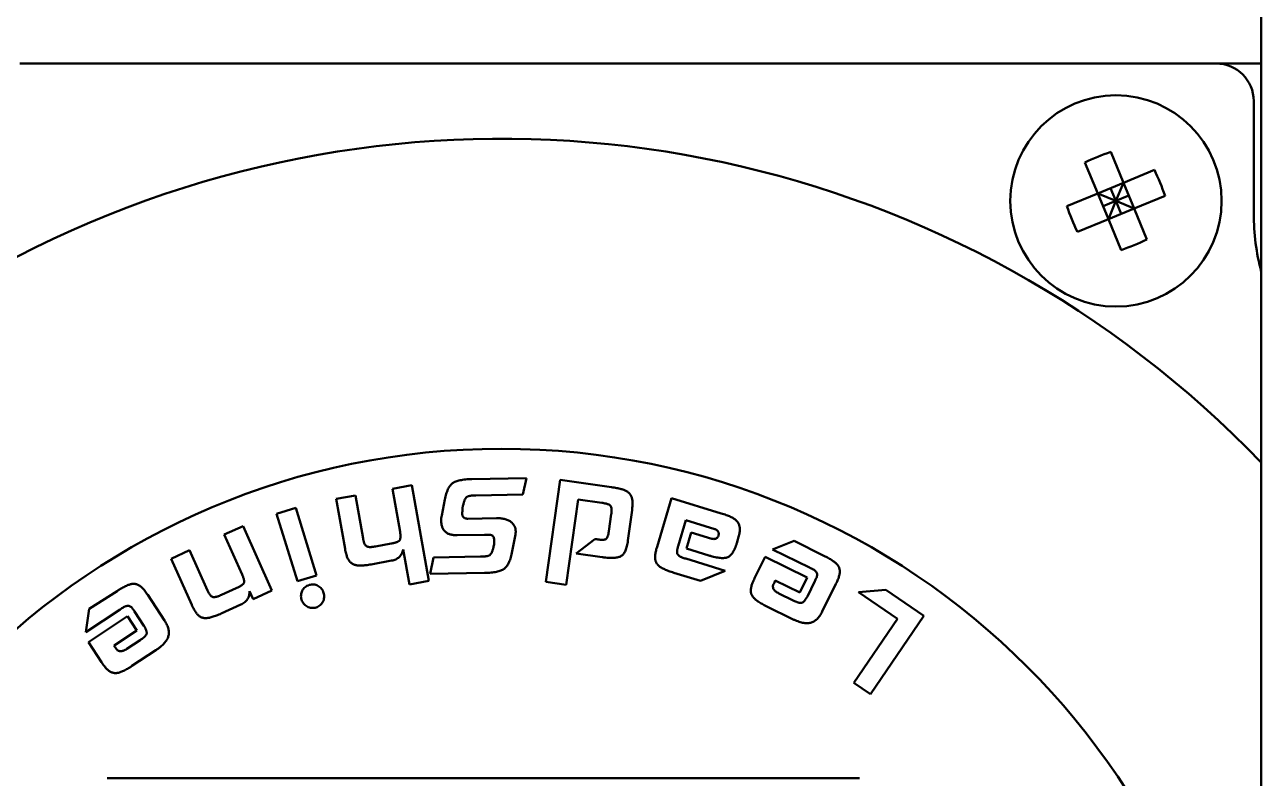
# Model space of a CAD drawing. Header units: millimetres. Extents: x 845401 to 948039, y 511594 to 550263.
# Drawn here: x 913676.32 to 913709.19, y 544587.22 to 544607.25 of the extents above; entities that cross this region are included whole.
import ezdxf

# ---------------------------------------------------------------- set-up
doc = ezdxf.new("R2010")
doc.units = ezdxf.units.MM
doc.layers.add('可见 (ISO)', color=7, linetype='Continuous', lineweight=50)

# ---------------------------------------------------------------- blocks, each defined once
blk = doc.blocks.new('A$C2A4E01FC')
at = {"layer": '可见 (ISO)', "color": 251}
for p, q in [((1352.5, 703.351), (1352.5, 450.351)), ((1351.3, 581.351), (1319.5, 581.351)), ((1351.3, 581.351), (1352.5, 581.351)), ((1352.3, 577.351), (1352.3, 580.351)), ((1348.836, 578.181), (1348.497, 579.003)), ((1347.813, 578.721), (1348.152, 577.898)), ((1349.659, 578.521), (1348.836, 578.181)), ((1348.152, 577.898), (1347.33, 577.558)), ((1348.836, 578.181), (1348.152, 577.898)), ((1348.152, 577.898), (1348.435, 577.214)), ((1348.152, 577.898), (1348.636, 577.698)), ((1348.636, 577.698), (1348.494, 578.04)), ((1348.636, 577.698), (1348.836, 578.181)), ((1349.119, 577.497), (1348.836, 578.181)), ((1348.636, 577.698), (1348.294, 577.556)), ((1348.636, 577.698), (1348.435, 577.214)), ((1348.636, 577.698), (1348.978, 577.839)), ((1349.119, 577.497), (1348.636, 577.698)), ((1348.636, 577.698), (1348.777, 577.356)), ((1349.119, 577.497), (1349.941, 577.837)), ((1348.435, 577.214), (1349.119, 577.497)), ((1349.459, 576.674), (1349.119, 577.497)), ((1347.613, 576.875), (1348.435, 577.214)), ((1348.435, 577.214), (1348.775, 576.392)), ((1329.4, 570.047), (1329.92, 570.142)), ((1329.604, 568.899), (1329.4, 570.047)), ((1329.92, 570.142), (1330.37, 567.595)), ((1331.517, 570.304), (1332.964, 570.329)), ((1332.964, 570.329), (1332.873, 569.892)), ((1333.478, 567.57), (1333.863, 570.282)), ((1333.863, 570.282), (1335.227, 570.09)), ((1327.906, 569.776), (1328.419, 569.869)), ((1328.144, 568.451), (1327.906, 569.776)), ((1328.419, 569.869), (1328.623, 568.721)), ((1330.712, 569.339), (1330.795, 569.759)), ((1332.873, 569.892), (1331.619, 569.871)), ((1334.336, 569.761), (1334.017, 567.494)), ((1334.967, 569.673), (1334.336, 569.761)), ((1336.437, 568.507), (1336.819, 569.798)), ((1336.819, 569.798), (1338.144, 569.393)), ((1326.321, 569.383), (1326.833, 569.543)), ((1326.88, 567.586), (1326.321, 569.383)), ((1326.833, 569.543), (1327.388, 567.744)), ((1331.278, 569.589), (1331.267, 569.531)), ((1335.158, 568.922), (1335.221, 569.371)), ((1335.773, 569.476), (1335.664, 568.67)), ((1324.932, 568.827), (1325.432, 569.053)), ((1325.432, 569.053), (1326.197, 567.338)), ((1331.41, 569.251), (1332.169, 569.264)), ((1337.201, 569.211), (1336.999, 568.524)), ((1337.971, 568.975), (1337.201, 569.211)), ((1325.409, 567.764), (1324.932, 568.827)), ((1331.852, 568.824), (1331.124, 568.811)), ((1332.673, 568.832), (1332.576, 568.342)), ((1334.291, 568.325), (1334.781, 568.711)), ((1334.781, 568.711), (1334.839, 568.703)), ((1337.216, 568.457), (1337.344, 568.888)), ((1337.344, 568.888), (1337.897, 568.719)), ((1338.587, 568.701), (1338.557, 568.604)), ((1323.517, 568.188), (1324.009, 568.411)), ((1324.009, 568.411), (1324.486, 567.346)), ((1328.955, 568.515), (1329.366, 568.59)), ((1329.854, 567.501), (1329.69, 568.43)), ((1332.091, 568.511), (1332.103, 568.566)), ((1337.815, 568.274), (1337.216, 568.457)), ((1339.507, 568.434), (1340.083, 568.665)), ((1340.491, 567.951), (1339.507, 568.434)), ((1340.083, 568.665), (1340.872, 568.266)), ((1324.067, 566.961), (1323.517, 568.188)), ((1329.382, 568.136), (1328.835, 568.036)), ((1330.407, 567.784), (1330.493, 568.22)), ((1330.493, 568.22), (1331.748, 568.242)), ((1334.978, 568.229), (1334.291, 568.325)), ((1337.199, 568.189), (1338.247, 567.868)), ((1339.032, 567.668), (1339.315, 568.236)), ((1339.315, 568.236), (1340.432, 567.689)), ((1326.88, 567.586), (1327.388, 567.744)), ((1331.854, 567.809), (1330.407, 567.784)), ((1337.592, 567.601), (1336.88, 567.815)), ((1338.247, 567.868), (1337.592, 567.601)), ((1324.857, 567.227), (1325.249, 567.404)), ((1330.37, 567.595), (1329.854, 567.501)), ((1333.478, 567.57), (1334.017, 567.494)), ((1340.23, 567.287), (1339.58, 567.605)), ((1340.432, 567.689), (1340.23, 567.287)), ((1340.434, 567.187), (1340.632, 567.591)), ((1341.193, 567.517), (1340.831, 566.787)), ((1321.343, 566.852), (1322.088, 567.329)), ((1322.897, 567.225), (1323.342, 566.543)), ((1325.698, 567.113), (1325.605, 567.329)), ((1326.197, 567.338), (1325.698, 567.113)), ((1339.676, 567.266), (1340.059, 567.078)), ((1341.791, 567.3), (1342.52, 567.358)), ((1341.791, 567.3), (1342.832, 566.592)), ((1342.52, 567.358), (1343.528, 566.667)), ((1321.251, 566.238), (1321.343, 566.852)), ((1322.165, 566.841), (1321.251, 566.238)), ((1322.797, 566.404), (1322.549, 566.78)), ((1325.374, 566.967), (1324.853, 566.732)), ((1340.038, 566.584), (1339.353, 566.919)), ((1321.324, 565.972), (1322.362, 566.657)), ((1322.362, 566.657), (1322.607, 566.279)), ((1341.671, 564.888), (1342.832, 566.592)), ((1343.528, 566.667), (1342.11, 564.589)), ((1322.607, 566.279), (1322.003, 565.881)), ((1321.67, 565.44), (1321.324, 565.972)), ((1322.343, 565.791), (1322.699, 566.026)), ((1323.115, 565.757), (1322.479, 565.337)), ((1342.11, 564.589), (1341.671, 564.888)), ((1341.815, 562.351), (1321.815, 562.351))]:
    blk.add_line(p, q, dxfattribs=at)
for centre, radius in [((1348.636, 577.698), 2.808), ((1332.3, 551.351), 19.758)]:
    blk.add_circle(centre, radius, dxfattribs=at)
for centre, radius, start, end in [((1351.3, 580.351), 1, 0, 90), ((1332.3, 551.351), 28, 43.8274, 316.1726), ((1358.3, 577.351), 6, 180, 194.8351)]:
    blk.add_arc(centre, radius, start, end, dxfattribs=at)
for centre, major_axis, start_param, end_param in [((1349.243, 576.229), (4.229, 1.747), 1.48985, 1.651743), ((1347.167, 577.091), (1.747, -4.229), 1.48985, 1.651743), ((1350.105, 578.304), (-1.747, 4.229), 1.48985, 1.651743), ((1348.029, 579.166), (4.229, 1.747), 4.631443, 4.793335)]:
    blk.add_ellipse(centre, major_axis=major_axis, ratio=0.624695, start_param=start_param, end_param=end_param, dxfattribs=at)
for points, knots in [([(1330.795, 569.759), (1330.801, 569.786), (1330.811, 569.836), (1330.83, 569.909), (1330.853, 569.973), (1330.877, 570.032), (1330.904, 570.082), (1330.933, 570.127), (1330.965, 570.164), (1331, 570.195), (1331.041, 570.219), (1331.087, 570.241), (1331.141, 570.259), (1331.202, 570.274), (1331.271, 570.286), (1331.346, 570.295), (1331.429, 570.301), (1331.487, 570.303), (1331.517, 570.304)], [0, 0, 0, 0, 0.000080812, 0.000154907, 0.000222995, 0.000285379, 0.000342864, 0.000394915, 0.000443638, 0.000488385, 0.000534205, 0.000584628, 0.000641124, 0.000703317, 0.000772628, 0.000848124, 0.000931202, 0.001020875, 0.001020875, 0.001020875, 0.001020875]), ([(1335.227, 570.09), (1335.251, 570.086), (1335.297, 570.08), (1335.363, 570.067), (1335.424, 570.054), (1335.478, 570.04), (1335.527, 570.025), (1335.571, 570.009), (1335.609, 569.992), (1335.631, 569.979), (1335.642, 569.973)], [0, 0, 0, 0, 0.0000726953, 0.0001395338, 0.0002014905, 0.000257649, 0.0003092173, 0.0003550681, 0.0003968602, 0.0004333728, 0.0004333728, 0.0004333728, 0.0004333728]), ([(1331.384, 569.83), (1331.378, 569.825), (1331.365, 569.815), (1331.35, 569.795), (1331.335, 569.772), (1331.322, 569.744), (1331.309, 569.711), (1331.297, 569.674), (1331.287, 569.633), (1331.281, 569.604), (1331.278, 569.589)], [0, 0, 0, 0, 0.0000223029, 0.0000470477, 0.0000747987, 0.0001054517, 0.0001397768, 0.0001781525, 0.0002198471, 0.0002657949, 0.0002657949, 0.0002657949, 0.0002657949]), ([(1331.619, 569.871), (1331.604, 569.87), (1331.576, 569.87), (1331.537, 569.867), (1331.501, 569.864), (1331.469, 569.859), (1331.442, 569.854), (1331.419, 569.847), (1331.399, 569.84), (1331.388, 569.833), (1331.384, 569.83)], [0, 0, 0, 0, 0.0000441411, 0.0000838428, 0.0001196448, 0.0001516471, 0.0001793849, 0.0002035528, 0.0002241455, 0.0002414163, 0.0002414163, 0.0002414163, 0.0002414163]), ([(1335.642, 569.973), (1335.652, 569.966), (1335.672, 569.952), (1335.699, 569.927), (1335.722, 569.899), (1335.741, 569.868), (1335.758, 569.834), (1335.77, 569.797), (1335.778, 569.757), (1335.781, 569.73), (1335.783, 569.716)], [0, 0, 0, 0, 0.0000366251, 0.0000727821, 0.0001083055, 0.0001441428, 0.0001810637, 0.0002196023, 0.000259807, 0.0003023001, 0.0003023001, 0.0003023001, 0.0003023001]), ([(1335.783, 569.716), (1335.784, 569.699), (1335.786, 569.663), (1335.784, 569.606), (1335.78, 569.543), (1335.775, 569.499), (1335.773, 569.476)], [0, 0, 0, 0, 0.0000509442, 0.0001075287, 0.0001704497, 0.0002398021, 0.0002398021, 0.0002398021, 0.0002398021]), ([(1331.267, 569.531), (1331.266, 569.515), (1331.263, 569.484), (1331.261, 569.442), (1331.259, 569.406), (1331.259, 569.384), (1331.259, 569.375)], [0, 0, 0, 0, 0.000049411, 0.0000919299, 0.0001276354, 0.0001565072, 0.0001565072, 0.0001565072, 0.0001565072]), ([(1331.259, 569.375), (1331.26, 569.365), (1331.261, 569.346), (1331.268, 569.32), (1331.28, 569.298), (1331.298, 569.28), (1331.319, 569.266), (1331.346, 569.256), (1331.377, 569.252), (1331.399, 569.251), (1331.41, 569.251)], [0, 0, 0, 0, 0.0000291368, 0.000055262, 0.0000794777, 0.0001035387, 0.0001281367, 0.0001554893, 0.0001854733, 0.0002200943, 0.0002200943, 0.0002200943, 0.0002200943]), ([(1335.132, 569.637), (1335.123, 569.64), (1335.103, 569.648), (1335.067, 569.656), (1335.02, 569.664), (1334.986, 569.67), (1334.967, 569.673)], [0, 0, 0, 0, 0.0000270041, 0.0000643043, 0.0001114376, 0.0001686981, 0.0001686981, 0.0001686981, 0.0001686981]), ([(1335.229, 569.513), (1335.228, 569.527), (1335.224, 569.555), (1335.203, 569.591), (1335.172, 569.62), (1335.145, 569.631), (1335.132, 569.637)], [0, 0, 0, 0, 0.0000424108, 0.0000821287, 0.0001222929, 0.0001667557, 0.0001667557, 0.0001667557, 0.0001667557]), ([(1335.221, 569.371), (1335.222, 569.386), (1335.225, 569.413), (1335.228, 569.452), (1335.23, 569.484), (1335.23, 569.504), (1335.229, 569.513)], [0, 0, 0, 0, 0.0000443411, 0.000082382, 0.0001152656, 0.000141877, 0.000141877, 0.000141877, 0.000141877]), ([(1338.144, 569.393), (1338.167, 569.385), (1338.212, 569.371), (1338.275, 569.35), (1338.333, 569.327), (1338.385, 569.305), (1338.431, 569.282), (1338.47, 569.259), (1338.506, 569.237), (1338.525, 569.22), (1338.535, 569.212)], [0, 0, 0, 0, 0.00007247, 0.0001395726, 0.0002015642, 0.0002575822, 0.0003086964, 0.0003550858, 0.0003963589, 0.0004329445, 0.0004329445, 0.0004329445, 0.0004329445]), ([(1330.712, 569.339), (1330.708, 569.315), (1330.699, 569.268), (1330.699, 569.221), (1330.699, 569.197)], [0, 0, 0, 0, 0.0000722028, 0.0001430682, 0.0001430682, 0.0001430682, 0.0001430682]), ([(1330.699, 569.197), (1330.7, 569.181), (1330.701, 569.15), (1330.706, 569.106), (1330.715, 569.064), (1330.727, 569.026), (1330.743, 568.99), (1330.761, 568.958), (1330.783, 568.929), (1330.809, 568.903), (1330.837, 568.88), (1330.869, 568.861), (1330.903, 568.844), (1330.941, 568.832), (1330.983, 568.821), (1331.027, 568.815), (1331.075, 568.811), (1331.107, 568.811), (1331.124, 568.811)], [0, 0, 0, 0, 0.0000473078, 0.0000921039, 0.0001341449, 0.0001736439, 0.0002116858, 0.0002487373, 0.0002848546, 0.0003202596, 0.0003562804, 0.0003926553, 0.0004306514, 0.0004705013, 0.0005122515, 0.0005572028, 0.0006040603, 0.0006546929, 0.0006546929, 0.0006546929, 0.0006546929]), ([(1332.169, 569.264), (1332.19, 569.264), (1332.231, 569.264), (1332.291, 569.259), (1332.347, 569.252), (1332.399, 569.24), (1332.446, 569.225), (1332.49, 569.206), (1332.531, 569.184), (1332.555, 569.165), (1332.566, 569.156)], [0, 0, 0, 0, 0.0000633712, 0.0001229515, 0.0001795221, 0.000232238, 0.0002821593, 0.0003297834, 0.000375891, 0.0004200264, 0.0004200264, 0.0004200264, 0.0004200264]), ([(1332.566, 569.156), (1332.583, 569.14), (1332.617, 569.108), (1332.652, 569.049), (1332.675, 568.983), (1332.678, 568.936), (1332.679, 568.912)], [0, 0, 0, 0, 0.0000695655, 0.0001357939, 0.0002029472, 0.0002737938, 0.0002737938, 0.0002737938, 0.0002737938]), ([(1338.535, 569.212), (1338.544, 569.204), (1338.562, 569.187), (1338.585, 569.157), (1338.605, 569.126), (1338.619, 569.092), (1338.63, 569.056), (1338.637, 569.018), (1338.64, 568.977), (1338.638, 568.949), (1338.638, 568.935)], [0, 0, 0, 0, 0.0000379866, 0.0000746365, 0.0001111991, 0.0001476567, 0.0001848651, 0.0002239101, 0.0002641567, 0.0003071461, 0.0003071461, 0.0003071461, 0.0003071461]), ([(1328.623, 568.721), (1328.626, 568.707), (1328.631, 568.68), (1328.64, 568.643), (1328.649, 568.612), (1328.656, 568.593), (1328.659, 568.585)], [0, 0, 0, 0, 0.0000438772, 0.0000823427, 0.0001147864, 0.0001415037, 0.0001415037, 0.0001415037, 0.0001415037]), ([(1329.584, 568.665), (1329.588, 568.671), (1329.597, 568.682), (1329.605, 568.702), (1329.613, 568.726), (1329.615, 568.754), (1329.617, 568.785), (1329.615, 568.82), (1329.611, 568.858), (1329.607, 568.885), (1329.604, 568.899)], [0, 0, 0, 0, 0.0000202663, 0.0000420488, 0.000066229, 0.000094171, 0.0001253483, 0.0001599171, 0.0001986097, 0.0002416009, 0.0002416009, 0.0002416009, 0.0002416009]), ([(1332.013, 568.818), (1332.005, 568.819), (1331.986, 568.822), (1331.951, 568.824), (1331.906, 568.824), (1331.871, 568.824), (1331.852, 568.824)], [0, 0, 0, 0, 0.0000233741, 0.0000579686, 0.0001032447, 0.0001604013, 0.0001604013, 0.0001604013, 0.0001604013]), ([(1332.104, 568.711), (1332.103, 568.724), (1332.101, 568.749), (1332.082, 568.782), (1332.052, 568.807), (1332.026, 568.814), (1332.013, 568.818)], [0, 0, 0, 0, 0.0000394845, 0.0000746709, 0.0001112108, 0.0001534085, 0.0001534085, 0.0001534085, 0.0001534085]), ([(1332.103, 568.566), (1332.103, 568.581), (1332.104, 568.609), (1332.104, 568.649), (1332.105, 568.682), (1332.105, 568.702), (1332.104, 568.711)], [0, 0, 0, 0, 0.0000458678, 0.0000849325, 0.0001183369, 0.0001449495, 0.0001449495, 0.0001449495, 0.0001449495]), ([(1332.679, 568.912), (1332.679, 568.899), (1332.679, 568.872), (1332.675, 568.845), (1332.673, 568.832)], [0, 0, 0, 0, 0.00003966736, 0.00008076881, 0.00008076881, 0.00008076881, 0.00008076881]), ([(1334.839, 568.703), (1334.853, 568.701), (1334.881, 568.697), (1334.921, 568.693), (1334.956, 568.691), (1334.987, 568.69), (1335.014, 568.691), (1335.037, 568.694), (1335.057, 568.698), (1335.068, 568.703), (1335.073, 568.706)], [0, 0, 0, 0, 0.000043986, 0.0000838381, 0.0001190335, 0.0001501955, 0.0001774106, 0.0002008841, 0.0002206707, 0.0002366634, 0.0002366634, 0.0002366634, 0.0002366634]), ([(1335.073, 568.706), (1335.078, 568.709), (1335.088, 568.717), (1335.102, 568.734), (1335.114, 568.755), (1335.124, 568.78), (1335.135, 568.809), (1335.143, 568.843), (1335.151, 568.881), (1335.155, 568.908), (1335.158, 568.922)], [0, 0, 0, 0, 0.0000188294, 0.0000392441, 0.0000634962, 0.0000904979, 0.000120968, 0.0001559527, 0.0001945153, 0.0002373071, 0.0002373071, 0.0002373071, 0.0002373071]), ([(1337.897, 568.719), (1337.908, 568.716), (1337.93, 568.71), (1337.963, 568.711), (1337.994, 568.718), (1338.021, 568.734), (1338.044, 568.754), (1338.062, 568.778), (1338.073, 568.806), (1338.075, 568.826), (1338.076, 568.837)], [0, 0, 0, 0, 0.0000344609, 0.0000664613, 0.0000965484, 0.0001279525, 0.0001585794, 0.0001875515, 0.0002165291, 0.0002471714, 0.0002471714, 0.0002471714, 0.0002471714]), ([(1338.076, 568.837), (1338.076, 568.845), (1338.077, 568.861), (1338.073, 568.884), (1338.066, 568.905), (1338.054, 568.924), (1338.039, 568.941), (1338.02, 568.955), (1337.997, 568.967), (1337.98, 568.972), (1337.971, 568.975)], [0, 0, 0, 0, 0.000024645, 0.0000473002, 0.0000692663, 0.0000904027, 0.0001125962, 0.0001357852, 0.0001610896, 0.0001885581, 0.0001885581, 0.0001885581, 0.0001885581]), ([(1338.638, 568.935), (1338.636, 568.918), (1338.632, 568.882), (1338.621, 568.827), (1338.606, 568.765), (1338.593, 568.723), (1338.587, 568.701)], [0, 0, 0, 0, 0.0000507121, 0.0001071627, 0.0001699811, 0.0002394244, 0.0002394244, 0.0002394244, 0.0002394244]), ([(1328.201, 568.219), (1328.196, 568.235), (1328.185, 568.269), (1328.17, 568.324), (1328.157, 568.385), (1328.148, 568.429), (1328.144, 568.451)], [0, 0, 0, 0, 0.0000504778, 0.0001069207, 0.0001700912, 0.0002393548, 0.0002393548, 0.0002393548, 0.0002393548]), ([(1328.659, 568.585), (1328.666, 568.572), (1328.68, 568.547), (1328.711, 568.519), (1328.749, 568.501), (1328.776, 568.499), (1328.791, 568.497)], [0, 0, 0, 0, 0.0000436325, 0.0000829942, 0.000122687, 0.00016534, 0.00016534, 0.00016534, 0.00016534]), ([(1328.791, 568.497), (1328.799, 568.497), (1328.82, 568.496), (1328.856, 568.5), (1328.902, 568.506), (1328.936, 568.512), (1328.955, 568.515)], [0, 0, 0, 0, 0.0000254398, 0.0000611586, 0.0001079192, 0.000165249, 0.000165249, 0.000165249, 0.000165249]), ([(1329.366, 568.59), (1329.381, 568.593), (1329.408, 568.598), (1329.447, 568.606), (1329.481, 568.616), (1329.51, 568.624), (1329.535, 568.634), (1329.556, 568.644), (1329.572, 568.654), (1329.58, 568.662), (1329.584, 568.665)], [0, 0, 0, 0, 0.0000439008, 0.0000833635, 0.0001185543, 0.0001493867, 0.0001761183, 0.000198928, 0.0002177918, 0.0002330405, 0.0002330405, 0.0002330405, 0.0002330405]), ([(1329.69, 568.43), (1329.684, 568.41), (1329.674, 568.371), (1329.649, 568.318), (1329.619, 568.271), (1329.583, 568.23), (1329.541, 568.196), (1329.493, 568.169), (1329.44, 568.148), (1329.402, 568.14), (1329.382, 568.136)], [0, 0, 0, 0, 0.0000613692, 0.0001186525, 0.0001732396, 0.0002263082, 0.0002787845, 0.0003323892, 0.0003883477, 0.0004481485, 0.0004481485, 0.0004481485, 0.0004481485]), ([(1331.989, 568.281), (1331.994, 568.286), (1332.006, 568.295), (1332.021, 568.314), (1332.035, 568.337), (1332.049, 568.363), (1332.061, 568.394), (1332.072, 568.429), (1332.082, 568.469), (1332.088, 568.496), (1332.091, 568.511)], [0, 0, 0, 0, 0.0000210147, 0.0000444548, 0.0000708627, 0.0001004075, 0.0001330518, 0.0001695235, 0.0002094457, 0.0002535919, 0.0002535919, 0.0002535919, 0.0002535919]), ([(1335.664, 568.67), (1335.66, 568.644), (1335.653, 568.594), (1335.638, 568.524), (1335.621, 568.461), (1335.599, 568.406), (1335.577, 568.358), (1335.55, 568.317), (1335.52, 568.285), (1335.486, 568.258), (1335.447, 568.24), (1335.401, 568.225), (1335.348, 568.215), (1335.288, 568.209), (1335.221, 568.208), (1335.146, 568.211), (1335.064, 568.218), (1335.007, 568.225), (1334.978, 568.229)], [0, 0, 0, 0, 0.00007865, 0.0001505451, 0.0002160983, 0.0002750104, 0.0003280519, 0.0003758972, 0.0004200644, 0.0004609254, 0.0005033067, 0.0005510408, 0.0006042369, 0.0006647106, 0.0007322598, 0.0008072181, 0.0008892155, 0.0009795201, 0.0009795201, 0.0009795201, 0.0009795201]), ([(1336.437, 568.507), (1336.431, 568.485), (1336.418, 568.443), (1336.403, 568.381), (1336.392, 568.326), (1336.388, 568.29), (1336.386, 568.273)], [0, 0, 0, 0, 0.0000689667, 0.0001318459, 0.0001889069, 0.000239668, 0.000239668, 0.000239668, 0.000239668]), ([(1336.969, 568.386), (1336.969, 568.371), (1336.968, 568.344), (1336.983, 568.306), (1337.008, 568.272), (1337.032, 568.256), (1337.045, 568.247)], [0, 0, 0, 0, 0.0000416315, 0.000080556, 0.0001206664, 0.0001651598, 0.0001651598, 0.0001651598, 0.0001651598]), ([(1336.999, 568.524), (1336.995, 568.51), (1336.987, 568.483), (1336.977, 568.446), (1336.971, 568.414), (1336.97, 568.394), (1336.969, 568.386)], [0, 0, 0, 0, 0.0000442897, 0.0000822217, 0.0001150143, 0.0001417973, 0.0001417973, 0.0001417973, 0.0001417973]), ([(1338.557, 568.604), (1338.549, 568.579), (1338.534, 568.531), (1338.508, 568.464), (1338.48, 568.405), (1338.45, 568.353), (1338.42, 568.31), (1338.387, 568.274), (1338.353, 568.246), (1338.316, 568.226), (1338.275, 568.213), (1338.228, 568.206), (1338.175, 568.204), (1338.115, 568.207), (1338.049, 568.216), (1337.977, 568.231), (1337.898, 568.25), (1337.843, 568.266), (1337.815, 568.274)], [0, 0, 0, 0, 0.0000785489, 0.0001500462, 0.0002151902, 0.0002738688, 0.0003265005, 0.0003744291, 0.0004178062, 0.0004582205, 0.0004998161, 0.0005466857, 0.0005992356, 0.0006585785, 0.0007246093, 0.0007982345, 0.0008795661, 0.0009681992, 0.0009681992, 0.0009681992, 0.0009681992]), ([(1328.835, 568.036), (1328.811, 568.032), (1328.766, 568.024), (1328.7, 568.015), (1328.64, 568.009), (1328.584, 568.006), (1328.533, 568.005), (1328.487, 568.007), (1328.446, 568.012), (1328.409, 568.02), (1328.376, 568.031), (1328.345, 568.047), (1328.315, 568.065), (1328.289, 568.089), (1328.264, 568.116), (1328.241, 568.146), (1328.22, 568.181), (1328.208, 568.206), (1328.201, 568.219)], [0, 0, 0, 0, 0.0000718445, 0.0001382173, 0.000199186, 0.0002548376, 0.000305854, 0.0003518217, 0.0003929499, 0.0004300837, 0.0004648585, 0.0004990792, 0.0005335104, 0.0005688625, 0.0006053548, 0.0006437854, 0.0006842243, 0.000727317, 0.000727317, 0.000727317, 0.000727317]), ([(1331.748, 568.242), (1331.763, 568.242), (1331.791, 568.243), (1331.832, 568.246), (1331.868, 568.249), (1331.9, 568.253), (1331.928, 568.258), (1331.952, 568.264), (1331.972, 568.272), (1331.984, 568.278), (1331.989, 568.281)], [0, 0, 0, 0, 0.000044165, 0.0000850174, 0.0001214022, 0.0001533467, 0.0001822087, 0.0002067839, 0.0002279174, 0.0002458973, 0.0002458973, 0.0002458973, 0.0002458973]), ([(1332.576, 568.342), (1332.571, 568.316), (1332.56, 568.266), (1332.54, 568.195), (1332.519, 568.13), (1332.494, 568.073), (1332.466, 568.023), (1332.437, 567.98), (1332.405, 567.944), (1332.369, 567.914), (1332.328, 567.89), (1332.281, 567.87), (1332.227, 567.852), (1332.167, 567.837), (1332.098, 567.826), (1332.023, 567.817), (1331.941, 567.811), (1331.884, 567.81), (1331.854, 567.809)], [0, 0, 0, 0, 0.000079765, 0.000153514, 0.000220929, 0.000282542, 0.000339072, 0.000391005, 0.000438918, 0.000483399, 0.000529436, 0.000579941, 0.000635761, 0.000698542, 0.00076715, 0.000842137, 0.000924145, 0.001013294, 0.001013294, 0.001013294, 0.001013294]), ([(1336.386, 568.273), (1336.386, 568.259), (1336.384, 568.231), (1336.387, 568.19), (1336.393, 568.152), (1336.403, 568.117), (1336.417, 568.084), (1336.435, 568.053), (1336.457, 568.025), (1336.483, 567.999), (1336.514, 567.974), (1336.55, 567.951), (1336.591, 567.928), (1336.638, 567.904), (1336.691, 567.881), (1336.749, 567.859), (1336.813, 567.836), (1336.857, 567.822), (1336.88, 567.815)], [0, 0, 0, 0, 0.0000429096, 0.0000830459, 0.0001213673, 0.0001578053, 0.0001934523, 0.0002288797, 0.0002638773, 0.0002997958, 0.0003383162, 0.000381051, 0.0004283062, 0.0004805556, 0.0005379198, 0.0005997576, 0.0006674132, 0.0007397033, 0.0007397033, 0.0007397033, 0.0007397033]), ([(1337.045, 568.247), (1337.052, 568.243), (1337.07, 568.234), (1337.104, 568.22), (1337.148, 568.205), (1337.181, 568.194), (1337.199, 568.189)], [0, 0, 0, 0, 0.0000255544, 0.0000618, 0.0001084889, 0.0001655519, 0.0001655519, 0.0001655519, 0.0001655519]), ([(1340.872, 568.266), (1340.893, 568.255), (1340.935, 568.234), (1340.994, 568.203), (1341.048, 568.172), (1341.095, 568.142), (1341.137, 568.113), (1341.173, 568.085), (1341.205, 568.058), (1341.222, 568.039), (1341.23, 568.029)], [0, 0, 0, 0, 0.0000723596, 0.0001396807, 0.0002010089, 0.0002575021, 0.0003083449, 0.0003542906, 0.0003951639, 0.0004315861, 0.0004315861, 0.0004315861, 0.0004315861]), ([(1325.452, 567.534), (1325.454, 567.54), (1325.459, 567.553), (1325.461, 567.574), (1325.461, 567.598), (1325.456, 567.626), (1325.45, 567.656), (1325.438, 567.689), (1325.426, 567.726), (1325.415, 567.751), (1325.409, 567.764)], [0, 0, 0, 0, 0.0000190576, 0.0000400177, 0.0000636723, 0.0000909921, 0.000122147, 0.000156521, 0.0001948231, 0.0002377155, 0.0002377155, 0.0002377155, 0.0002377155]), ([(1340.632, 567.874), (1340.625, 567.879), (1340.61, 567.89), (1340.579, 567.906), (1340.539, 567.928), (1340.508, 567.943), (1340.491, 567.951)], [0, 0, 0, 0, 0.00002321, 0.0000576452, 0.0001036778, 0.0001605725, 0.0001605725, 0.0001605725, 0.0001605725]), ([(1340.689, 567.724), (1340.691, 567.738), (1340.695, 567.765), (1340.686, 567.806), (1340.665, 567.844), (1340.643, 567.864), (1340.632, 567.874)], [0, 0, 0, 0, 0.0000417465, 0.0000807387, 0.0001224701, 0.0001689366, 0.0001689366, 0.0001689366, 0.0001689366]), ([(1340.632, 567.591), (1340.639, 567.604), (1340.653, 567.629), (1340.668, 567.665), (1340.682, 567.696), (1340.687, 567.715), (1340.689, 567.724)], [0, 0, 0, 0, 0.0000458374, 0.000084875, 0.0001178922, 0.0001449593, 0.0001449593, 0.0001449593, 0.0001449593]), ([(1341.28, 567.739), (1341.276, 567.723), (1341.266, 567.689), (1341.247, 567.637), (1341.222, 567.578), (1341.203, 567.538), (1341.193, 567.517)], [0, 0, 0, 0, 0.0000488621, 0.0001053927, 0.0001685147, 0.0002390998, 0.0002390998, 0.0002390998, 0.0002390998]), ([(1341.23, 568.029), (1341.238, 568.02), (1341.253, 568), (1341.27, 567.968), (1341.283, 567.934), (1341.292, 567.898), (1341.295, 567.861), (1341.295, 567.822), (1341.29, 567.781), (1341.283, 567.753), (1341.28, 567.739)], [0, 0, 0, 0, 0.0000370306, 0.000072782, 0.0001089429, 0.0001448402, 0.0001821902, 0.0002210241, 0.0002617916, 0.0003050687, 0.0003050687, 0.0003050687, 0.0003050687]), ([(1322.088, 567.329), (1322.108, 567.342), (1322.147, 567.367), (1322.204, 567.403), (1322.258, 567.432), (1322.308, 567.459), (1322.355, 567.48), (1322.398, 567.497), (1322.437, 567.51), (1322.462, 567.515), (1322.474, 567.517)], [0, 0, 0, 0, 0.0000725544, 0.0001396466, 0.0002012319, 0.0002579489, 0.000308878, 0.000354608, 0.000395608, 0.0004321438, 0.0004321438, 0.0004321438, 0.0004321438]), ([(1322.474, 567.517), (1322.486, 567.519), (1322.511, 567.522), (1322.547, 567.52), (1322.583, 567.515), (1322.618, 567.504), (1322.652, 567.488), (1322.686, 567.468), (1322.719, 567.443), (1322.739, 567.424), (1322.749, 567.414)], [0, 0, 0, 0, 0.0000368387, 0.0000729747, 0.0001089739, 0.0001450305, 0.000182162, 0.0002208766, 0.0002619619, 0.0003050895, 0.0003050895, 0.0003050895, 0.0003050895]), ([(1322.749, 567.414), (1322.761, 567.402), (1322.785, 567.376), (1322.821, 567.333), (1322.859, 567.282), (1322.884, 567.245), (1322.897, 567.225)], [0, 0, 0, 0, 0.0000496288, 0.0001058376, 0.0001693118, 0.0002397638, 0.0002397638, 0.0002397638, 0.0002397638]), ([(1325.249, 567.404), (1325.263, 567.41), (1325.289, 567.422), (1325.325, 567.44), (1325.357, 567.458), (1325.384, 567.474), (1325.407, 567.49), (1325.427, 567.505), (1325.441, 567.52), (1325.449, 567.53), (1325.452, 567.534)], [0, 0, 0, 0, 0.000045118, 0.0000856633, 0.0001219325, 0.0001537097, 0.0001818426, 0.0002064441, 0.0002268823, 0.0002438815, 0.0002438815, 0.0002438815, 0.0002438815]), ([(1326.987, 567.099), (1326.981, 567.119), (1326.971, 567.159), (1326.97, 567.22), (1326.982, 567.281), (1327.005, 567.338), (1327.038, 567.391), (1327.081, 567.434), (1327.131, 567.469), (1327.169, 567.483), (1327.189, 567.49)], [0, 0, 0, 0, 0.0000619762, 0.0001214811, 0.0001814737, 0.0002431748, 0.0003049906, 0.0003637336, 0.0004230503, 0.0004849629, 0.0004849629, 0.0004849629, 0.0004849629]), ([(1327.189, 567.49), (1327.208, 567.495), (1327.247, 567.505), (1327.307, 567.504), (1327.366, 567.492), (1327.422, 567.468), (1327.474, 567.434), (1327.517, 567.391), (1327.552, 567.34), (1327.566, 567.301), (1327.573, 567.282)], [0, 0, 0, 0, 0.0000603678, 0.0001183272, 0.0001769277, 0.0002386981, 0.0003008135, 0.0003604982, 0.0004201165, 0.0004821886, 0.0004821886, 0.0004821886, 0.0004821886]), ([(1339.353, 566.919), (1339.332, 566.93), (1339.29, 566.95), (1339.231, 566.983), (1339.177, 567.014), (1339.129, 567.045), (1339.086, 567.075), (1339.05, 567.105), (1339.018, 567.134), (1338.992, 567.162), (1338.971, 567.192), (1338.954, 567.223), (1338.941, 567.256), (1338.934, 567.292), (1338.93, 567.329), (1338.93, 567.368), (1338.935, 567.409), (1338.94, 567.437), (1338.944, 567.451)], [0, 0, 0, 0, 0.0000729332, 0.0001400892, 0.0002022489, 0.0002595782, 0.0003111202, 0.0003586117, 0.0004010849, 0.0004391761, 0.0004748549, 0.0005100633, 0.0005451896, 0.0005811816, 0.0006182012, 0.0006572731, 0.0006982946, 0.0007421605, 0.0007421605, 0.0007421605, 0.0007421605]), ([(1338.944, 567.451), (1338.948, 567.466), (1338.959, 567.5), (1338.979, 567.551), (1339.003, 567.608), (1339.022, 567.648), (1339.032, 567.668)], [0, 0, 0, 0, 0.000048846, 0.0001040108, 0.0001661201, 0.000234962, 0.000234962, 0.000234962, 0.000234962]), ([(1339.522, 567.485), (1339.52, 567.475), (1339.516, 567.455), (1339.519, 567.424), (1339.527, 567.394), (1339.544, 567.365), (1339.567, 567.338), (1339.597, 567.313), (1339.633, 567.288), (1339.661, 567.274), (1339.676, 567.266)], [0, 0, 0, 0, 0.000031141, 0.0000614804, 0.0000912662, 0.0001233752, 0.0001579555, 0.0001964864, 0.000240003, 0.0002883875, 0.0002883875, 0.0002883875, 0.0002883875]), ([(1339.58, 567.605), (1339.572, 567.588), (1339.558, 567.56), (1339.541, 567.523), (1339.529, 567.5), (1339.524, 567.489), (1339.522, 567.485)], [0, 0, 0, 0, 0.0000554481, 0.0000957065, 0.0001215318, 0.0001329247, 0.0001329247, 0.0001329247, 0.0001329247]), ([(1324.486, 567.346), (1324.492, 567.333), (1324.503, 567.308), (1324.52, 567.274), (1324.537, 567.247), (1324.549, 567.231), (1324.554, 567.224)], [0, 0, 0, 0, 0.0000438585, 0.0000821327, 0.0001146938, 0.0001411122, 0.0001411122, 0.0001411122, 0.0001411122]), ([(1324.554, 567.224), (1324.563, 567.212), (1324.581, 567.191), (1324.618, 567.171), (1324.659, 567.163), (1324.687, 567.167), (1324.702, 567.17)], [0, 0, 0, 0, 0.0000425349, 0.0000817797, 0.0001218959, 0.0001665178, 0.0001665178, 0.0001665178, 0.0001665178]), ([(1324.702, 567.17), (1324.71, 567.171), (1324.73, 567.175), (1324.763, 567.187), (1324.807, 567.204), (1324.839, 567.219), (1324.857, 567.227)], [0, 0, 0, 0, 0.0000237178, 0.0000594535, 0.0001061464, 0.0001648363, 0.0001648363, 0.0001648363, 0.0001648363]), ([(1325.605, 567.329), (1325.604, 567.308), (1325.603, 567.268), (1325.592, 567.21), (1325.574, 567.157), (1325.549, 567.109), (1325.515, 567.065), (1325.475, 567.027), (1325.428, 566.993), (1325.392, 566.975), (1325.374, 566.967)], [0, 0, 0, 0, 0.0000618302, 0.0001195116, 0.0001741817, 0.0002281617, 0.0002810333, 0.0003358071, 0.0003929618, 0.0004537126, 0.0004537126, 0.0004537126, 0.0004537126]), ([(1327.375, 566.892), (1327.355, 566.887), (1327.315, 566.877), (1327.254, 566.877), (1327.194, 566.889), (1327.138, 566.914), (1327.085, 566.947), (1327.043, 566.99), (1327.008, 567.041), (1326.994, 567.079), (1326.987, 567.099)], [0, 0, 0, 0, 0.0000619371, 0.0001213966, 0.0001803592, 0.0002419321, 0.0003035407, 0.0003630346, 0.0004224623, 0.0004843359, 0.0004843359, 0.0004843359, 0.0004843359]), ([(1327.573, 567.282), (1327.578, 567.262), (1327.588, 567.222), (1327.589, 567.16), (1327.578, 567.1), (1327.555, 567.043), (1327.522, 566.991), (1327.481, 566.947), (1327.431, 566.913), (1327.394, 566.899), (1327.375, 566.892)], [0, 0, 0, 0, 0.0000620533, 0.0001216322, 0.0001810439, 0.0002428217, 0.0003047145, 0.0003635466, 0.0004213744, 0.0004815913, 0.0004815913, 0.0004815913, 0.0004815913]), ([(1340.059, 567.078), (1340.083, 567.067), (1340.127, 567.047), (1340.188, 567.024), (1340.238, 567.011), (1340.268, 567.013), (1340.28, 567.014)], [0, 0, 0, 0, 0.0000803562, 0.0001455926, 0.0001966234, 0.0002341245, 0.0002341245, 0.0002341245, 0.0002341245]), ([(1340.28, 567.014), (1340.293, 567.019), (1340.323, 567.031), (1340.36, 567.07), (1340.399, 567.121), (1340.422, 567.164), (1340.434, 567.187)], [0, 0, 0, 0, 0.0000414142, 0.0000923304, 0.0001560286, 0.000233721, 0.000233721, 0.000233721, 0.000233721]), ([(1322.304, 566.923), (1322.297, 566.92), (1322.279, 566.912), (1322.249, 566.894), (1322.21, 566.871), (1322.181, 566.852), (1322.165, 566.841)], [0, 0, 0, 0, 0.0000235261, 0.0000579437, 0.0001035938, 0.0001608092, 0.0001608092, 0.0001608092, 0.0001608092]), ([(1322.462, 566.896), (1322.451, 566.905), (1322.43, 566.922), (1322.391, 566.936), (1322.347, 566.936), (1322.319, 566.927), (1322.304, 566.923)], [0, 0, 0, 0, 0.0000415118, 0.0000808166, 0.0001218727, 0.000168246, 0.000168246, 0.000168246, 0.000168246]), ([(1322.549, 566.78), (1322.541, 566.793), (1322.526, 566.817), (1322.503, 566.849), (1322.483, 566.875), (1322.468, 566.89), (1322.462, 566.896)], [0, 0, 0, 0, 0.0000455893, 0.0000850474, 0.0001184986, 0.0001457565, 0.0001457565, 0.0001457565, 0.0001457565]), ([(1324.183, 566.751), (1324.174, 566.765), (1324.153, 566.795), (1324.125, 566.844), (1324.095, 566.9), (1324.077, 566.94), (1324.067, 566.961)], [0, 0, 0, 0, 0.0000509906, 0.0001080385, 0.000170797, 0.0002401373, 0.0002401373, 0.0002401373, 0.0002401373]), ([(1324.853, 566.732), (1324.831, 566.722), (1324.788, 566.703), (1324.726, 566.677), (1324.667, 566.657), (1324.612, 566.639), (1324.562, 566.625), (1324.515, 566.615), (1324.472, 566.609), (1324.433, 566.608), (1324.397, 566.61), (1324.362, 566.617), (1324.328, 566.627), (1324.296, 566.644), (1324.265, 566.663), (1324.237, 566.689), (1324.209, 566.718), (1324.192, 566.74), (1324.183, 566.751)], [0, 0, 0, 0, 0.0000727262, 0.0001399641, 0.0002024142, 0.000259487, 0.0003121833, 0.0003595608, 0.0004023671, 0.0004408751, 0.0004765888, 0.0005117606, 0.0005468276, 0.0005822488, 0.0006186547, 0.0006567617, 0.0006967739, 0.0007394491, 0.0007394491, 0.0007394491, 0.0007394491]), ([(1340.831, 566.787), (1340.821, 566.767), (1340.8, 566.728), (1340.766, 566.674), (1340.73, 566.625), (1340.692, 566.584), (1340.652, 566.549), (1340.609, 566.521), (1340.566, 566.499), (1340.519, 566.484), (1340.471, 566.476), (1340.419, 566.473), (1340.363, 566.477), (1340.305, 566.485), (1340.243, 566.502), (1340.177, 566.523), (1340.108, 566.55), (1340.062, 566.572), (1340.038, 566.584)], [0, 0, 0, 0, 0.0000676908, 0.0001311971, 0.000189823, 0.0002455259, 0.0002973676, 0.0003469218, 0.0003948645, 0.0004418317, 0.0004900241, 0.0005409098, 0.0005951725, 0.0006539233, 0.0007167585, 0.0007842094, 0.0008574097, 0.0009355975, 0.0009355975, 0.0009355975, 0.0009355975]), ([(1322.867, 566.184), (1322.868, 566.19), (1322.871, 566.204), (1322.871, 566.226), (1322.867, 566.251), (1322.859, 566.277), (1322.849, 566.306), (1322.835, 566.337), (1322.817, 566.37), (1322.804, 566.392), (1322.797, 566.404)], [0, 0, 0, 0, 0.0000200127, 0.000041992, 0.0000664603, 0.0000933999, 0.0001238796, 0.0001579278, 0.0001949909, 0.0002361663, 0.0002361663, 0.0002361663, 0.0002361663]), ([(1323.342, 566.543), (1323.354, 566.524), (1323.378, 566.486), (1323.408, 566.429), (1323.431, 566.374), (1323.447, 566.32), (1323.456, 566.268), (1323.46, 566.217), (1323.456, 566.168), (1323.446, 566.121), (1323.429, 566.074), (1323.404, 566.028), (1323.373, 565.982), (1323.335, 565.937), (1323.289, 565.891), (1323.238, 565.846), (1323.179, 565.8), (1323.137, 565.772), (1323.115, 565.757)], [0, 0, 0, 0, 0.0000680523, 0.0001308647, 0.0001898524, 0.0002450458, 0.0002966358, 0.0003463464, 0.0003938757, 0.0004412053, 0.0004893417, 0.0005404478, 0.0005942364, 0.0006528173, 0.0007154737, 0.0007833661, 0.000856046, 0.0009341152, 0.0009341152, 0.0009341152, 0.0009341152]), ([(1322.699, 566.026), (1322.722, 566.041), (1322.762, 566.068), (1322.811, 566.11), (1322.848, 566.146), (1322.861, 566.172), (1322.867, 566.184)], [0, 0, 0, 0, 0.0000806956, 0.0001452091, 0.0001962613, 0.0002338903, 0.0002338903, 0.0002338903, 0.0002338903]), ([(1322.003, 565.881), (1322.013, 565.865), (1322.031, 565.838), (1322.053, 565.804), (1322.067, 565.783), (1322.074, 565.773), (1322.076, 565.77)], [0, 0, 0, 0, 0.0000555832, 0.000096095, 0.0001218455, 0.0001328375, 0.0001328375, 0.0001328375, 0.0001328375]), ([(1322.076, 565.77), (1322.084, 565.763), (1322.1, 565.749), (1322.128, 565.735), (1322.158, 565.728), (1322.191, 565.727), (1322.226, 565.734), (1322.263, 565.747), (1322.303, 565.766), (1322.329, 565.782), (1322.343, 565.791)], [0, 0, 0, 0, 0.0000315072, 0.0000615813, 0.0000916189, 0.0001235665, 0.0001583022, 0.0001972892, 0.0002406577, 0.0002891929, 0.0002891929, 0.0002891929, 0.0002891929]), ([(1321.812, 565.253), (1321.801, 565.265), (1321.777, 565.291), (1321.743, 565.335), (1321.706, 565.385), (1321.682, 565.421), (1321.67, 565.44)], [0, 0, 0, 0, 0.0000489149, 0.0001044961, 0.0001663964, 0.0002352873, 0.0002352873, 0.0002352873, 0.0002352873]), ([(1322.479, 565.337), (1322.458, 565.323), (1322.419, 565.298), (1322.361, 565.264), (1322.307, 565.234), (1322.256, 565.207), (1322.208, 565.186), (1322.164, 565.17), (1322.124, 565.157), (1322.085, 565.149), (1322.049, 565.145), (1322.014, 565.148), (1321.979, 565.153), (1321.944, 565.164), (1321.91, 565.179), (1321.876, 565.199), (1321.843, 565.224), (1321.822, 565.243), (1321.812, 565.253)], [0, 0, 0, 0, 0.0000725393, 0.0001398084, 0.0002018757, 0.0002590843, 0.0003110368, 0.0003581378, 0.0004007502, 0.0004388244, 0.0004746441, 0.0005097775, 0.0005447647, 0.0005809271, 0.0006181676, 0.0006569957, 0.000697862, 0.0007415765, 0.0007415765, 0.0007415765, 0.0007415765])]:
    blk.add_open_spline(points, degree=3, knots=knots, dxfattribs=at)

msp = doc.modelspace()

# ---------------------------------------------------------------- block references
msp.add_blockref('A$C2A4E01FC', (912356.693, 544024.865))

doc.saveas('drawing.dxf')
